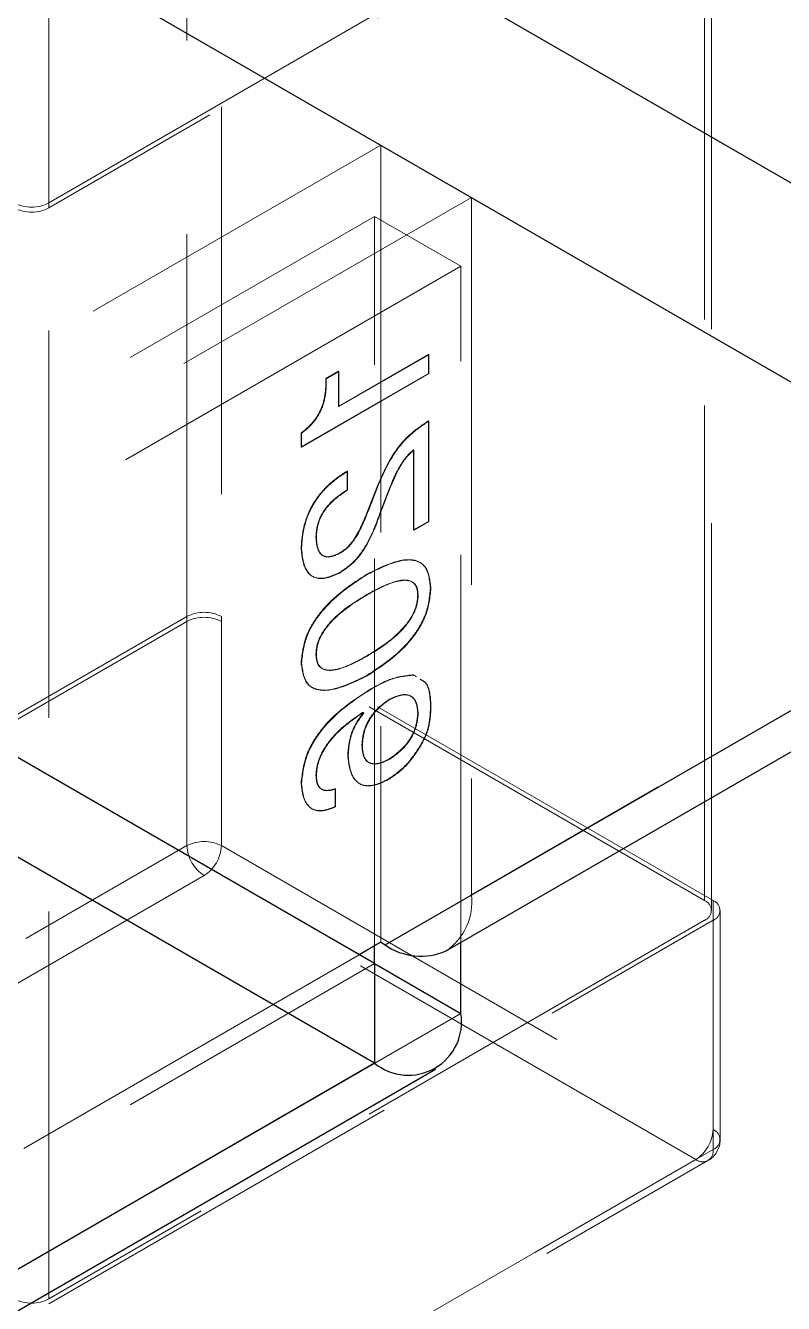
# Model space of a CAD drawing. Header units: millimetres. Extents: x 0 to 841, y 0 to 2287.
# Drawn here: x 581.025 to 583.51, y 208.222 to 212.412 of the extents above; entities that cross this region are included whole.
import ezdxf

# ---------------------------------------------------------------- set-up
doc = ezdxf.new("R2010")
doc.units = ezdxf.units.MM
doc.linetypes.add('HIDDEN', pattern=[1.905, 1.27, -0.635])

msp = doc.modelspace()

# ---------------------------------------------------------------- linework, layer by layer
at = {"color": 7, "linetype": 'HIDDEN', "lineweight": 18}
for p, q in [((581.5542, 210.458), (581.5542, 214.0507)), ((581.6674, 214.0507), (581.6674, 210.458)), ((583.2513, 209.5436), (583.2513, 213.1364)), ((583.2747, 209.5109), (583.2747, 213.1037)), ((581.1017, 211.8301), (583.2513, 213.0711)), ((583.2796, 213.0711), (581.1017, 211.8138)), ((583.2513, 213.0711), (583.2513, 209.4783)), ((581.1017, 211.8138), (581.1017, 212.565)), ((577.9473, 209.5701), (582.19, 212.0194)), ((582.19, 212.0194), (582.19, 209.4064)), ((582.19, 212.0194), (582.487, 211.8479)), ((578.2443, 209.3987), (582.487, 211.8479)), ((581.1017, 208.2373), (581.1017, 211.8301)), ((582.487, 211.8479), (582.487, 209.5616)), ((578.0687, 209.4184), (582.1699, 211.786)), ((582.1699, 209.3948), (582.1699, 211.786)), ((582.1699, 211.786), (582.4527, 211.6227)), ((582.4527, 211.6227), (578.3515, 209.2552)), ((582.4527, 209.4065), (582.4527, 211.6227)), ((582.346, 211.3332), (582.0516, 211.1632)), ((582.3475, 211.3324), (582.053, 211.1624)), ((582.346, 211.2716), (582.346, 211.3332)), ((582.346, 211.3332), (582.3475, 211.3324)), ((582.3475, 211.2708), (582.3475, 211.3324)), ((582.0516, 211.2783), (582.0099, 211.2542)), ((582.053, 211.2775), (582.0113, 211.2534)), ((582.0516, 211.1632), (582.0516, 211.2783)), ((582.0516, 211.2783), (582.053, 211.2775)), ((582.053, 211.1624), (582.053, 211.2775)), ((581.9287, 211.0307), (582.346, 211.2716)), ((581.9301, 211.0299), (582.3475, 211.2708)), ((582.0099, 211.2542), (582.0113, 211.2534)), ((582.346, 211.2716), (582.3475, 211.2708)), ((582.0516, 211.1632), (582.053, 211.1624)), ((582.346, 210.7864), (582.346, 211.1157)), ((582.346, 211.1157), (582.3475, 211.1149)), ((582.3475, 210.7856), (582.3475, 211.1149)), ((581.9287, 211.0762), (581.9301, 211.0754)), ((581.9287, 211.0762), (581.9287, 211.0307)), ((581.9301, 211.0754), (581.9301, 211.0299)), ((581.9287, 211.0307), (581.9301, 211.0299)), ((582.2974, 211.0207), (582.2988, 211.0199)), ((582.2974, 211.0207), (582.2974, 210.7583)), ((582.2988, 211.0199), (582.2988, 210.7575)), ((582.0794, 210.9511), (582.0808, 210.9503)), ((582.0794, 210.8895), (582.0794, 210.9511)), ((582.0808, 210.8887), (582.0808, 210.9503)), ((582.1814, 210.9083), (582.149, 210.8253)), ((582.1829, 210.9074), (582.1504, 210.8245)), ((582.1814, 210.9083), (582.1829, 210.9074)), ((582.0794, 210.8895), (582.0808, 210.8887)), ((582.193, 210.8293), (582.2185, 210.8949)), ((582.1944, 210.8285), (582.2199, 210.8941)), ((582.2185, 210.8949), (582.2199, 210.8941)), ((584.7497, 210.8679), (582.487, 209.5616)), ((582.149, 210.8253), (582.1504, 210.8245)), ((582.193, 210.8293), (582.1944, 210.8285)), ((582.2974, 210.7583), (582.346, 210.7864)), ((582.2988, 210.7575), (582.3475, 210.7856)), ((582.346, 210.7864), (582.3475, 210.7856)), ((581.9774, 210.7343), (581.9788, 210.7334)), ((582.2974, 210.7583), (582.2988, 210.7575)), ((581.9287, 210.6981), (581.9301, 210.6973)), ((582.0516, 210.6807), (582.053, 210.6799)), ((582.0539, 210.6178), (582.0553, 210.617)), ((582.1443, 210.6132), (582.1458, 210.6124)), ((582.353, 210.5676), (582.3544, 210.5668)), ((582.1443, 210.5462), (582.1458, 210.5454)), ((582.3113, 210.5436), (582.3127, 210.5427)), ((581.5542, 210.4743), (579.3764, 209.217)), ((581.5542, 210.458), (579.4046, 209.217)), ((581.5542, 209.7231), (581.5542, 210.4743)), ((581.6674, 210.4743), (581.6674, 209.7231)), ((583.2796, 209.5436), (581.6674, 210.4743)), ((583.2513, 209.5436), (581.6674, 210.458)), ((581.9287, 210.3227), (581.9301, 210.3219)), ((581.9774, 210.3508), (581.9788, 210.35)), ((582.1443, 210.3455), (582.1458, 210.3446)), ((582.1443, 210.2812), (582.1458, 210.2804)), ((582.2974, 210.2833), (582.2988, 210.2825)), ((582.3068, 210.277), (582.2974, 210.2833)), ((582.1536, 210.2351), (582.155, 210.2343)), ((582.2185, 210.203), (582.2199, 210.2021)), ((582.353, 210.1896), (582.3544, 210.1887)), ((582.1304, 210.1601), (582.1318, 210.1593)), ((582.1304, 210.1601), (582.1328, 210.1588)), ((582.1328, 210.1588), (582.1342, 210.158)), ((582.1328, 210.1588), (582.1342, 210.158)), ((582.3113, 210.1548), (582.3127, 210.154)), ((582.1281, 210.0517), (582.1295, 210.0509)), ((582.3182, 210.049), (582.3196, 210.0482)), ((582.0817, 210.0169), (582.0832, 210.0161)), ((582.2162, 210.0062), (582.2176, 210.0054)), ((581.9774, 209.9567), (581.9788, 209.9559)), ((582.2139, 209.9406), (582.2153, 209.9398)), ((581.9287, 209.9286), (581.9301, 209.9278)), ((582.04, 209.8509), (582.04, 209.9098)), ((582.04, 209.9098), (582.0414, 209.909)), ((582.0414, 209.8501), (582.0414, 209.909)), ((582.04, 209.8509), (582.0414, 209.8501)), ((579.3764, 208.4658), (581.5542, 209.7231)), ((581.6674, 209.7231), (583.2796, 208.7924)), ((581.6108, 209.6251), (579.4329, 208.3678)), ((583.223, 208.6944), (581.6108, 209.6251)), ((583.2796, 208.7924), (583.2796, 209.5436)), ((583.2513, 209.4783), (581.1017, 208.2373)), ((581.1017, 208.221), (583.2796, 209.4783)), ((583.2796, 209.4783), (583.2796, 208.7271)), ((583.303, 208.7597), (583.303, 209.5109)), ((582.1193, 209.3656), (577.9473, 206.9572)), ((578.0687, 206.9688), (582.1699, 209.3364)), ((582.4527, 209.1731), (578.3515, 206.8055)), ((583.2796, 208.7271), (581.1017, 207.4698)), ((581.0451, 207.4371), (583.223, 208.6944)), ((581.0851, 207.4332), (583.263, 208.6904))]:
    msp.add_line(p, q, dxfattribs=at)
at = {"color": 7, "linetype": 'Continuous', "lineweight": 25}
for p, q in [((581.0728, 213.3171), (584.7497, 211.1944)), ((584.4669, 210.7045), (580.7899, 212.8272)), ((582.2041, 209.3983), (584.4669, 210.7045)), ((582.4041, 209.3785), (584.6669, 210.6847)), ((582.1699, 209.3364), (580.2949, 210.4188)), ((582.1699, 209.0098), (580.5778, 209.9289)), ((582.19, 209.4064), (582.1193, 209.3656)), ((582.1699, 209.3364), (582.1699, 209.3948)), ((582.19, 209.4064), (582.2041, 209.3983)), ((582.4527, 209.1731), (582.4527, 209.4065)), ((582.1699, 209.3364), (582.1699, 209.0098)), ((582.1699, 209.3364), (582.4527, 209.1731)), ((582.1699, 209.0098), (578.0687, 206.6422)), ((578.2686, 206.6224), (582.3699, 208.99))]:
    msp.add_line(p, q, dxfattribs=at)
at = {"color": 7, "linetype": 'HIDDEN', "lineweight": 18}
for centre, radius, start, end in [((581.0451, 211.9393), 0.123, 242.6097, 297.3903), ((581.0451, 211.923), 0.123, 242.6097, 297.3903), ((581.6108, 210.3651), 0.123, 62.6097, 117.3903), ((581.6108, 210.3488), 0.123, 62.6097, 117.3903), ((581.6108, 209.6139), 0.123, 62.6097, 117.3903), ((581.6771, 209.7287), 0.1229, 182.6055, 237.3945), ((581.5446, 209.7287), 0.1229, 302.6055, 357.3945), ((582.2967, 209.5374), 0.1918, 304.0564, 7.2558), ((583.2389, 209.5109), 0.0349, 290.7834, 69.2166), ((583.2672, 209.5109), 0.0349, 290.7834, 69.2166), ((583.1568, 208.798), 0.1229, 302.6055, 357.3945), ((583.2672, 208.7597), 0.0349, 290.7834, 69.2166), ((583.2451, 208.7215), 0.0349, 230.7967, 9.214), ((583.223, 208.7597), 0.08, 299.9973, 0), ((581.0451, 208.3465), 0.123, 242.6097, 297.3903)]:
    msp.add_arc(centre, radius, start, end, dxfattribs=at)
at = {"color": 7, "linetype": 'Continuous', "lineweight": 25}
for centre, radius, start, end in [((582.3213, 209.5618), 0.2012, 234.3824, 294.3071), ((582.2803, 209.1452), 0.1747, 230.7967, 9.214)]:
    msp.add_arc(centre, radius, start, end, dxfattribs=at)
at = {"color": 7, "linetype": 'HIDDEN', "lineweight": 18}
for points, knots in [([(582.0099, 211.2542), (582.0099, 211.2372), (582.0098, 211.2033), (581.9942, 211.1486), (581.9631, 211.1029), (581.9402, 211.0851), (581.9287, 211.0762)], [0, 0, 0, 0, 0.280977, 0.560111, 0.779578, 1, 1, 1, 1]), ([(582.0113, 211.2534), (582.0113, 211.2364), (582.0112, 211.2025), (581.9956, 211.1478), (581.9645, 211.1021), (581.9416, 211.0843), (581.9301, 211.0754)], [0, 0, 0, 0, 0.280977, 0.560111, 0.779578, 1, 1, 1, 1]), ([(582.346, 211.1157), (582.3273, 211.1031), (582.2898, 211.078), (582.2265, 211.0092), (582.1985, 210.9465), (582.1814, 210.9083)], [0, 0, 0, 0, 0.281037, 0.561511, 1, 1, 1, 1]), ([(582.3475, 211.1149), (582.3287, 211.1023), (582.2912, 211.0772), (582.2279, 211.0084), (582.1999, 210.9457), (582.1829, 210.9074)], [0, 0, 0, 0, 0.281037, 0.561511, 1, 1, 1, 1]), ([(582.2185, 210.8949), (582.2294, 210.9211), (582.2445, 210.9577), (582.2741, 211.0002), (582.2896, 211.0139), (582.2974, 211.0207)], [0, 0, 0, 0, 0.559626, 0.779993, 1, 1, 1, 1]), ([(582.2199, 210.8941), (582.2308, 210.9203), (582.2459, 210.9568), (582.2755, 210.9993), (582.291, 211.013), (582.2988, 211.0199)], [0, 0, 0, 0, 0.559626, 0.779993, 1, 1, 1, 1]), ([(582.0794, 210.9511), (582.0573, 210.9365), (582.0133, 210.9075), (581.9586, 210.8358), (581.9331, 210.7605), (581.9302, 210.719), (581.9287, 210.6981)], [0, 0, 0, 0, 0.28072, 0.559084, 0.779116, 1, 1, 1, 1]), ([(582.0808, 210.9503), (582.0587, 210.9357), (582.0147, 210.9067), (581.9601, 210.8349), (581.9345, 210.7597), (581.9316, 210.7181), (581.9301, 210.6973)], [0, 0, 0, 0, 0.28072, 0.559084, 0.779116, 1, 1, 1, 1]), ([(581.9774, 210.7343), (581.978, 210.7454), (581.9791, 210.7676), (581.9921, 210.8048), (582.0252, 210.8533), (582.0571, 210.8746), (582.0794, 210.8895)], [0, 0, 0, 0, 0.187355, 0.374008, 0.560834, 1, 1, 1, 1]), ([(581.9788, 210.7334), (581.9794, 210.7446), (581.9806, 210.7668), (581.9936, 210.804), (582.0266, 210.8524), (582.0585, 210.8738), (582.0808, 210.8887)], [0, 0, 0, 0, 0.187355, 0.374008, 0.560834, 1, 1, 1, 1]), ([(582.149, 210.8253), (582.1365, 210.7933), (582.1191, 210.7488), (582.0808, 210.6988), (582.0613, 210.6867), (582.0516, 210.6807)], [0, 0, 0, 0, 0.559716, 0.780121, 1, 1, 1, 1]), ([(582.1504, 210.8245), (582.1379, 210.7925), (582.1205, 210.748), (582.0822, 210.698), (582.0628, 210.6859), (582.053, 210.6799)], [0, 0, 0, 0, 0.559716, 0.780121, 1, 1, 1, 1]), ([(582.0539, 210.6178), (582.072, 210.63), (582.1081, 210.6546), (582.1592, 210.7336), (582.1802, 210.793), (582.193, 210.8293)], [0, 0, 0, 0, 0.2789357, 0.55895, 1, 1, 1, 1]), ([(582.0553, 210.617), (582.0734, 210.6292), (582.1095, 210.6537), (582.1606, 210.7328), (582.1816, 210.7922), (582.1944, 210.8285)], [0, 0, 0, 0, 0.2789357, 0.55895, 1, 1, 1, 1]), ([(582.0516, 210.6807), (582.0399, 210.6757), (582.0165, 210.6659), (581.9905, 210.6771), (581.9795, 210.7037), (581.9781, 210.7241), (581.9774, 210.7343)], [0, 0, 0, 0, 0.280293, 0.558564, 0.778935, 1, 1, 1, 1]), ([(582.053, 210.6799), (582.0413, 210.6749), (582.0179, 210.665), (581.9919, 210.6763), (581.9809, 210.7029), (581.9795, 210.7232), (581.9788, 210.7334)], [0, 0, 0, 0, 0.280293, 0.558564, 0.778935, 1, 1, 1, 1]), ([(581.9287, 210.6981), (581.9308, 210.6774), (581.935, 210.6361), (581.965, 210.5997), (582.0093, 210.598), (582.039, 210.6112), (582.0539, 210.6178)], [0, 0, 0, 0, 0.280638, 0.559382, 0.779283, 1, 1, 1, 1]), ([(581.9301, 210.6973), (581.9322, 210.6766), (581.9364, 210.6352), (581.9665, 210.5989), (582.0107, 210.5971), (582.0404, 210.6104), (582.0553, 210.617)], [0, 0, 0, 0, 0.280638, 0.559382, 0.779283, 1, 1, 1, 1]), ([(582.353, 210.5676), (582.3499, 210.5936), (582.3451, 210.6325), (582.3135, 210.6567), (582.2535, 210.6675), (582.1928, 210.6373), (582.1443, 210.6132)], [0, 0, 0, 0, 0.2491225, 0.3746349, 0.500323, 1, 1, 1, 1]), ([(582.3544, 210.5668), (582.3513, 210.5927), (582.3466, 210.6317), (582.3149, 210.6559), (582.255, 210.6667), (582.1943, 210.6365), (582.1458, 210.6124)], [0, 0, 0, 0, 0.249123, 0.374635, 0.500323, 1, 1, 1, 1]), ([(582.1443, 210.6132), (582.0949, 210.5809), (582.033, 210.5405), (581.9709, 210.4601), (581.9373, 210.3986), (581.9321, 210.353), (581.9287, 210.3227)], [0, 0, 0, 0, 0.500012, 0.625693, 0.751201, 1, 1, 1, 1]), ([(582.1458, 210.6124), (582.0963, 210.5801), (582.0344, 210.5397), (581.9723, 210.4593), (581.9387, 210.3978), (581.9336, 210.3522), (581.9301, 210.3219)], [0, 0, 0, 0, 0.500012, 0.625693, 0.751201, 1, 1, 1, 1]), ([(582.1443, 210.5462), (582.1794, 210.5654), (582.2318, 210.5941), (582.2889, 210.5955), (582.3091, 210.5726), (582.3105, 210.5533), (582.3113, 210.5436)], [0, 0, 0, 0, 0.500896, 0.749906, 0.874864, 1, 1, 1, 1]), ([(582.1443, 210.2812), (582.1928, 210.3131), (582.2535, 210.353), (582.3135, 210.4329), (582.3451, 210.4937), (582.3499, 210.5381), (582.353, 210.5676)], [0, 0, 0, 0, 0.499687, 0.625352, 0.750869, 1, 1, 1, 1]), ([(582.1458, 210.5454), (582.1808, 210.5646), (582.2332, 210.5933), (582.2903, 210.5947), (582.3105, 210.5718), (582.3119, 210.5524), (582.3127, 210.5427)], [0, 0, 0, 0, 0.500896, 0.749906, 0.874864, 1, 1, 1, 1]), ([(582.1458, 210.2804), (582.1943, 210.3123), (582.255, 210.3521), (582.3149, 210.4321), (582.3466, 210.4929), (582.3513, 210.5373), (582.3544, 210.5668)], [0, 0, 0, 0, 0.499687, 0.625352, 0.750869, 1, 1, 1, 1]), ([(581.9774, 210.3508), (581.9782, 210.3614), (581.9796, 210.3825), (581.9998, 210.4286), (582.0569, 210.4932), (582.1093, 210.525), (582.1443, 210.5462)], [0, 0, 0, 0, 0.125131, 0.250047, 0.49906, 1, 1, 1, 1]), ([(581.9788, 210.35), (581.9796, 210.3606), (581.9811, 210.3817), (582.0012, 210.4278), (582.0583, 210.4924), (582.1107, 210.5242), (582.1458, 210.5454)], [0, 0, 0, 0, 0.125131, 0.250047, 0.49906, 1, 1, 1, 1]), ([(582.3113, 210.5436), (582.3103, 210.5329), (582.3084, 210.5116), (582.2889, 210.4653), (582.2322, 210.399), (582.1795, 210.3669), (582.1443, 210.3455)], [0, 0, 0, 0, 0.125208, 0.250259, 0.499246, 1, 1, 1, 1]), ([(582.3127, 210.5427), (582.3117, 210.5321), (582.3098, 210.5107), (582.2903, 210.4645), (582.2337, 210.3982), (582.181, 210.3661), (582.1458, 210.3446)], [0, 0, 0, 0, 0.125208, 0.250259, 0.499246, 1, 1, 1, 1]), ([(581.9287, 210.3227), (581.9326, 210.2969), (581.9384, 210.2579), (581.9722, 210.2361), (582.0337, 210.227), (582.0952, 210.2571), (582.1443, 210.2812)], [0, 0, 0, 0, 0.248785, 0.374282, 0.499955, 1, 1, 1, 1]), ([(581.9301, 210.3219), (581.934, 210.296), (581.9398, 210.2571), (581.9736, 210.2353), (582.0351, 210.2262), (582.0966, 210.2563), (582.1458, 210.2804)], [0, 0, 0, 0, 0.248785, 0.374282, 0.499955, 1, 1, 1, 1]), ([(582.1443, 210.3455), (582.109, 210.3261), (582.0562, 210.2972), (581.9991, 210.2975), (581.9795, 210.3215), (581.9781, 210.341), (581.9774, 210.3508)], [0, 0, 0, 0, 0.500906, 0.749819, 0.874781, 1, 1, 1, 1]), ([(582.1458, 210.3446), (582.1104, 210.3253), (582.0576, 210.2964), (582.0005, 210.2967), (581.981, 210.3207), (581.9795, 210.3402), (581.9788, 210.35)], [0, 0, 0, 0, 0.500906, 0.749819, 0.874781, 1, 1, 1, 1]), ([(582.2974, 210.2833), (582.2715, 210.2804), (582.2253, 210.2753), (582.1756, 210.2474), (582.1536, 210.2351)], [0, 0, 0, 0, 0.558783, 1, 1, 1, 1]), ([(582.2988, 210.2825), (582.2729, 210.2796), (582.2267, 210.2745), (582.177, 210.2466), (582.155, 210.2343)], [0, 0, 0, 0, 0.558783, 1, 1, 1, 1]), ([(582.1536, 210.2351), (582.1017, 210.201), (582.0367, 210.1584), (581.9724, 210.073), (581.9381, 210.0082), (581.9325, 209.9604), (581.9287, 209.9286)], [0, 0, 0, 0, 0.499644, 0.625328, 0.750848, 1, 1, 1, 1]), ([(582.155, 210.2343), (582.1031, 210.2002), (582.0381, 210.1576), (581.9738, 210.0722), (581.9395, 210.0073), (581.9339, 209.9595), (581.9301, 209.9278)], [0, 0, 0, 0, 0.4996441, 0.6253276, 0.750848, 1, 1, 1, 1]), ([(582.353, 210.1896), (582.3508, 210.217), (582.348, 210.2534), (582.3251, 210.2655), (582.3195, 210.2685)], [0, 0, 0, 0, 0.754028, 1, 1, 1, 1]), ([(582.3544, 210.1887), (582.3522, 210.2162), (582.3494, 210.2526), (582.3265, 210.2647), (582.3209, 210.2677)], [0, 0, 0, 0, 0.754028, 1, 1, 1, 1]), ([(582.1281, 210.0517), (582.1294, 210.0677), (582.1319, 210.0995), (582.1562, 210.1482), (582.1878, 210.1817), (582.2083, 210.1959), (582.2185, 210.203)], [0, 0, 0, 0, 0.280297, 0.558545, 0.778963, 1, 1, 1, 1]), ([(582.1295, 210.0509), (582.1308, 210.0668), (582.1333, 210.0986), (582.1576, 210.1474), (582.1892, 210.1809), (582.2097, 210.195), (582.2199, 210.2021)], [0, 0, 0, 0, 0.280297, 0.558545, 0.778963, 1, 1, 1, 1]), ([(582.2185, 210.203), (582.232, 210.2091), (582.2587, 210.2214), (582.2921, 210.2167), (582.3086, 210.1898), (582.3104, 210.1665), (582.3113, 210.1548)], [0, 0, 0, 0, 0.280779, 0.559503, 0.779325, 1, 1, 1, 1]), ([(582.2199, 210.2021), (582.2334, 210.2083), (582.2602, 210.2206), (582.2935, 210.2159), (582.31, 210.189), (582.3118, 210.1656), (582.3127, 210.154)], [0, 0, 0, 0, 0.280779, 0.559503, 0.779325, 1, 1, 1, 1]), ([(582.3182, 210.049), (582.3256, 210.0622), (582.3403, 210.0887), (582.3523, 210.1383), (582.3527, 210.1701), (582.353, 210.1896)], [0, 0, 0, 0, 0.279388, 0.559544, 1, 1, 1, 1]), ([(582.3196, 210.0482), (582.327, 210.0614), (582.3417, 210.0879), (582.3537, 210.1375), (582.3541, 210.1693), (582.3544, 210.1887)], [0, 0, 0, 0, 0.279388, 0.559544, 1, 1, 1, 1]), ([(581.9774, 209.9567), (581.9784, 209.9669), (581.9804, 209.9874), (581.9961, 210.0316), (582.0458, 210.1017), (582.0965, 210.1367), (582.1304, 210.1601)], [0, 0, 0, 0, 0.125456, 0.250769, 0.499842, 1, 1, 1, 1]), ([(581.9788, 209.9559), (581.9798, 209.9661), (581.9818, 209.9866), (581.9975, 210.0308), (582.0472, 210.1008), (582.098, 210.1359), (582.1318, 210.1593)], [0, 0, 0, 0, 0.125456, 0.250769, 0.499842, 1, 1, 1, 1]), ([(582.1328, 210.1588), (582.1237, 210.1466), (582.1056, 210.1223), (582.0852, 210.0709), (582.0831, 210.0374), (582.0817, 210.0169)], [0, 0, 0, 0, 0.280289, 0.560345, 1, 1, 1, 1]), ([(582.1342, 210.158), (582.1251, 210.1458), (582.107, 210.1215), (582.0866, 210.07), (582.0845, 210.0366), (582.0832, 210.0161)], [0, 0, 0, 0, 0.280289, 0.5603454, 1, 1, 1, 1]), ([(582.3113, 210.1548), (582.3094, 210.1386), (582.3057, 210.1063), (582.2709, 210.0452), (582.237, 210.021), (582.2162, 210.0062)], [0, 0, 0, 0, 0.280776, 0.559966, 1, 1, 1, 1]), ([(582.3127, 210.154), (582.3108, 210.1378), (582.3071, 210.1055), (582.2723, 210.0444), (582.2384, 210.0202), (582.2176, 210.0054)], [0, 0, 0, 0, 0.280776, 0.559966, 1, 1, 1, 1]), ([(582.2162, 210.0062), (582.2035, 210.0004), (582.1781, 209.9888), (582.1466, 209.9933), (582.1306, 210.0185), (582.129, 210.0406), (582.1281, 210.0517)], [0, 0, 0, 0, 0.280784, 0.559454, 0.779294, 1, 1, 1, 1]), ([(582.2176, 210.0054), (582.2049, 209.9996), (582.1795, 209.988), (582.148, 209.9924), (582.1321, 210.0177), (582.1304, 210.0398), (582.1295, 210.0509)], [0, 0, 0, 0, 0.280784, 0.559454, 0.779294, 1, 1, 1, 1]), ([(582.2139, 209.9406), (582.2357, 209.9558), (582.2747, 209.9829), (582.3049, 210.0288), (582.3182, 210.049)], [0, 0, 0, 0, 0.55918, 1, 1, 1, 1]), ([(582.2153, 209.9398), (582.2371, 209.955), (582.2761, 209.9821), (582.3063, 210.028), (582.3196, 210.0482)], [0, 0, 0, 0, 0.55918, 1, 1, 1, 1]), ([(582.0817, 210.0169), (582.0843, 209.9959), (582.0893, 209.954), (582.1218, 209.9185), (582.168, 209.919), (582.1986, 209.9334), (582.2139, 209.9406)], [0, 0, 0, 0, 0.280617, 0.559274, 0.779238, 1, 1, 1, 1]), ([(582.0832, 210.0161), (582.0857, 209.9951), (582.0907, 209.9532), (582.1232, 209.9177), (582.1694, 209.9182), (582.2, 209.9326), (582.2153, 209.9398)], [0, 0, 0, 0, 0.280617, 0.559274, 0.779238, 1, 1, 1, 1]), ([(582.04, 209.9098), (582.0304, 209.907), (582.0113, 209.9014), (581.9893, 209.9096), (581.9787, 209.9306), (581.9778, 209.948), (581.9774, 209.9567)], [0, 0, 0, 0, 0.280442, 0.559411, 0.779526, 1, 1, 1, 1]), ([(582.0414, 209.909), (582.0318, 209.9062), (582.0127, 209.9005), (581.9907, 209.9088), (581.9801, 209.9298), (581.9793, 209.9472), (581.9788, 209.9559)], [0, 0, 0, 0, 0.280442, 0.5594108, 0.7795263, 1, 1, 1, 1]), ([(581.9287, 209.9286), (581.9308, 209.91), (581.9348, 209.873), (581.9614, 209.84), (582.0001, 209.8356), (582.0267, 209.8458), (582.04, 209.8509)], [0, 0, 0, 0, 0.280542, 0.559408, 0.779403, 1, 1, 1, 1]), ([(581.9301, 209.9278), (581.9322, 209.9092), (581.9362, 209.8722), (581.9628, 209.8391), (582.0015, 209.8348), (582.0281, 209.845), (582.0414, 209.8501)], [0, 0, 0, 0, 0.280542, 0.559408, 0.779403, 1, 1, 1, 1])]:
    msp.add_open_spline(points, degree=3, knots=knots, dxfattribs=at)

doc.saveas('drawing.dxf')
